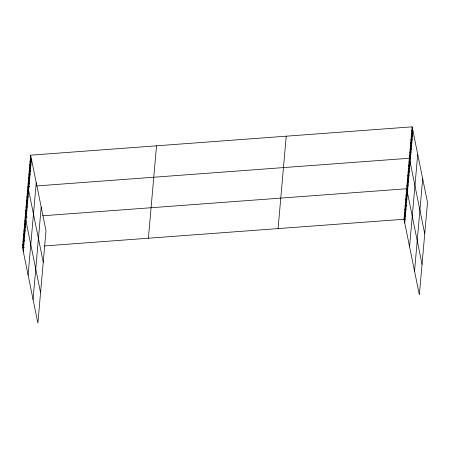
<?xml version="1.0" encoding="UTF-8"?>
<svg xmlns="http://www.w3.org/2000/svg" width="450" height="450" viewBox="0 0 450 450"><rect width="100%" height="100%" fill="white"/><g stroke="black" fill="none" stroke-linecap="round" stroke-linejoin="round"><path stroke-width="0.67" d="M30.639 155.166L46.018 230.754L37.879 323.162L22.5 247.573L30.639 155.166L412.121 126.838L427.5 202.427L419.361 294.834L403.982 219.246L412.121 126.838M23.271 251.37L31.416 158.963M28.091 275.062L36.236 182.655M33.058 299.469L41.197 207.067M148.388 238.224L156.532 145.817M278.089 228.594L286.234 136.187M404.752 223.042L412.892 130.635M409.573 246.729L417.713 154.328M414.54 271.142L422.679 178.734M29.762 186.446L27.872 186.587L43.251 262.176M36.686 185.929L409.354 158.254L424.733 233.843M27.073 216.939L25.189 217.08L40.568 292.669M42.812 215.769L406.665 188.752L422.044 264.341M22.5 247.573L24.39 247.433M44.533 245.936L403.982 219.246M411.846 129.983L412.616 133.779M411.57 133.121L412.341 136.918M411.289 136.266L412.065 140.062M411.013 139.404L411.784 143.201M410.738 142.549L411.508 146.346M410.462 145.688L411.233 149.484M410.186 148.832L410.957 152.629M409.905 151.971L410.681 155.768M409.629 155.115L410.4 158.912M409.056 161.646L409.826 165.442M408.757 165.032L409.528 168.829M408.459 168.418L409.23 172.221M408.161 171.81L408.932 175.607M407.863 175.196L408.634 178.993M407.559 178.583L408.336 182.385M407.261 181.974L408.037 185.771M406.963 185.361L407.739 189.157M406.367 192.139L407.143 195.936M406.069 195.525L406.839 199.322M405.771 198.917L406.541 202.714M405.473 202.303L406.243 206.1M405.174 205.689L405.945 209.486M404.876 209.081L405.647 212.878M404.578 212.468L405.349 216.264M404.28 215.854L405.051 219.651M30.364 158.31L31.14 162.107M30.088 161.449L30.859 165.246M29.812 164.593L30.583 168.39M29.537 167.732L30.308 171.534M29.256 170.876L30.032 174.673M28.98 174.021L29.751 177.817M28.704 177.159L29.475 180.956M28.429 180.304L29.199 184.101M28.148 183.442L28.924 187.239M27.574 189.973L28.35 193.77M27.276 193.359L28.046 197.156M26.977 196.751L27.748 200.548M26.679 200.138L27.45 203.934M26.381 203.524L27.152 207.321M26.083 206.916L26.854 210.713M25.785 210.302L26.556 214.099M25.487 213.688L26.258 217.485M24.891 220.466L25.661 224.263M24.587 223.852L25.363 227.655M24.289 227.244L25.065 231.041M23.991 230.631L24.767 234.428M23.692 234.023L24.469 237.819M23.394 237.409L24.171 241.206M23.096 240.795L23.867 244.592M22.798 244.187L23.569 247.984"/></g></svg>
